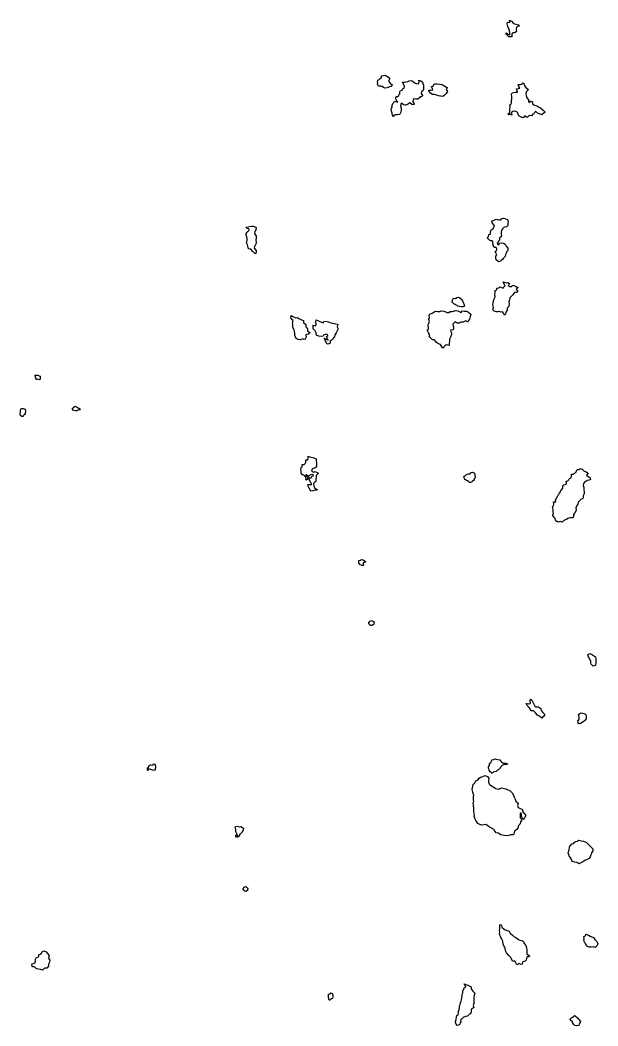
# Model space of a CAD drawing. Extents: x 450006 to 454999, y 6465006 to 6474995.
# Drawn here: x 453767 to 454328, y 6470645 to 6471620 of the extents above; entities that cross this region are included whole.
import ezdxf

# ---------------------------------------------------------------- set-up
doc = ezdxf.new("R2010")
doc.units = 0

msp = doc.modelspace()

# ---------------------------------------------------------------- linework, layer by layer
at = {"layer": '1010'}
for points in [[(454239, 6471606.22), (454238.08, 6471607), (454238.52, 6471607.46), (454239, 6471607.9), (454239.98, 6471607), (454242, 6471605.98), (454242, 6471607.98), (454241.74, 6471610.24), (454241, 6471611.76), (454240.08, 6471613.9), (454239.54, 6471616.44), (454239.88, 6471618.1), (454242.22, 6471617.76), (454241.8, 6471620.18), (454243.7, 6471619), (454245.82, 6471617), (454247.78, 6471616.2), (454250.38, 6471615.6), (454251.46, 6471615), (454251, 6471614.22), (454249, 6471613.62), (454248.66, 6471613), (454248.14, 6471611), (454248.64, 6471609), (454247, 6471607.78), (454245, 6471607.76), (454243.98, 6471607), (454243.98, 6471605), (454243.9, 6471604.08), (454243, 6471604), (454241.98, 6471604), (454241, 6471604), (454240.22, 6471605), (454239, 6471606.22), (454239, 6471606.22)], [(454115, 6471556.26), (454114.24, 6471557), (454113.86, 6471558.12), (454114.04, 6471559), (454113.66, 6471560.32), (454114, 6471561.98), (454115.28, 6471562.7), (454116.38, 6471563.6), (454117.52, 6471564.46), (454117.72, 6471566.26), (454119.64, 6471566.34), (454121.22, 6471566.76), (454124.4, 6471565), (454125.74, 6471563), (454125, 6471562.32), (454124.52, 6471561), (454126.2, 6471559), (454128.18, 6471557), (454127, 6471555.72), (454125, 6471555.46), (454124.4, 6471555), (454123, 6471554.54), (454121, 6471554.28), (454119.66, 6471555), (454119, 6471555.7), (454118.12, 6471555.86), (454117, 6471556.18), (454115.92, 6471556.06), (454115, 6471556.26), (454115, 6471556.26)], [(454129, 6471526.74), (454128.52, 6471527), (454128.58, 6471527.4), (454128.14, 6471529), (454127.9, 6471530.08), (454127.18, 6471532.8), (454127.2, 6471534.78), (454128.06, 6471535.92), (454128.12, 6471537.86), (454128.6, 6471539.38), (454129.5, 6471540.48), (454130.36, 6471541.62), (454132.08, 6471541), (454133.42, 6471540.56), (454133, 6471541.34), (454131.34, 6471544.64), (454132, 6471545.98), (454133.8, 6471546.18), (454134.36, 6471547.62), (454135.38, 6471548.6), (454135.38, 6471550.6), (454136.1, 6471551.88), (454137.76, 6471552.22), (454138.22, 6471553.76), (454139.76, 6471554.22), (454140.08, 6471555.9), (454139, 6471558.08), (454138, 6471559.98), (454140, 6471559.98), (454141.64, 6471560.34), (454143.36, 6471560.62), (454144.52, 6471561.46), (454146.36, 6471561.62), (454147.98, 6471561), (454150.36, 6471559), (454151.36, 6471558.62), (454153.42, 6471558.56), (454154.04, 6471559.94), (454153.88, 6471562.1), (454156.54, 6471561), (454157.72, 6471559), (454158.34, 6471557), (454158.48, 6471555), (454158.52, 6471553), (454157, 6471551.46), (454156.6, 6471551), (454156.08, 6471549), (454157.58, 6471547), (454157, 6471546), (454155, 6471545.86), (454154.48, 6471545), (454153, 6471543.6), (454151, 6471543.5), (454149, 6471543.82), (454148.52, 6471543), (454147.98, 6471541), (454149.34, 6471539), (454149, 6471538), (454147, 6471538.52), (454145, 6471540.14), (454143.9, 6471539), (454143, 6471538.44), (454141, 6471537.6), (454139, 6471537.94), (454137, 6471539.74), (454136.32, 6471539), (454136.16, 6471537), (454136.64, 6471535), (454136.6, 6471533), (454136.36, 6471531), (454135.6, 6471529), (454135, 6471528.62), (454133, 6471528.3), (454131.46, 6471528.52), (454131, 6471528.52), (454129.8, 6471528.18), (454129.38, 6471527), (454129.24, 6471526.74), (454129, 6471526.74), (454129, 6471526.74)], [(454165, 6471549.58), (454163.94, 6471551), (454163.58, 6471552.4), (454165, 6471552.4), (454165.64, 6471552.34), (454167.34, 6471552.64), (454167, 6471553.62), (454166.08, 6471555.9), (454167.86, 6471556.12), (454168.36, 6471557.62), (454169.72, 6471558.26), (454171.7, 6471558.28), (454173.96, 6471558.02), (454176.34, 6471557.64), (454177.36, 6471557), (454180.64, 6471555.34), (454181.42, 6471555), (454181, 6471554), (454180.46, 6471553), (454181.66, 6471551), (454181, 6471550), (454180.3, 6471549), (454179, 6471547.68), (454178.3, 6471547), (454177, 6471546), (454175, 6471546.5), (454173, 6471546.64), (454171, 6471547.4), (454170.28, 6471547.7), (454169, 6471548.04), (454167.86, 6471548.12), (454167, 6471548.2), (454165.66, 6471549), (454165, 6471549.58), (454165, 6471549.58)], [(454241, 6471528.48), (454240.56, 6471529), (454240.54, 6471529.44), (454241, 6471529.98), (454242, 6471529.98), (454242.2, 6471531.78), (454242.26, 6471533.72), (454242.3, 6471535.68), (454242.02, 6471537.96), (454243.32, 6471538.66), (454243.68, 6471540.3), (454243.82, 6471542.16), (454244.2, 6471543.78), (454244.08, 6471545.9), (454243.72, 6471548.26), (454244.36, 6471549.62), (454246.08, 6471549.9), (454247.66, 6471550.32), (454249.7, 6471550.28), (454249, 6471552.46), (454248.54, 6471553.44), (454250.18, 6471553.8), (454251.7, 6471554.28), (454251, 6471555.72), (454250.22, 6471557.76), (454252.28, 6471557.7), (454254, 6471557.98), (454254.46, 6471559.52), (454255.58, 6471559), (454255.98, 6471557), (454257.76, 6471555), (454260.26, 6471553), (454259, 6471551.66), (454258.22, 6471551), (454257.58, 6471549), (454257.86, 6471547), (454258.56, 6471545), (454260.1, 6471543), (454260.36, 6471541), (454261.66, 6471540.32), (454262, 6471541.98), (454263.98, 6471541), (454263.94, 6471539), (454266.18, 6471537.8), (454268.2, 6471537), (454270, 6471535.98), (454271.98, 6471535), (454274.3, 6471533), (454276.3, 6471531), (454275, 6471529.86), (454273.84, 6471529), (454273, 6471528.44), (454271, 6471529.36), (454269, 6471530.08), (454267, 6471532), (454266.54, 6471531), (454265, 6471529.44), (454264.56, 6471529), (454263, 6471527.44), (454261, 6471527.64), (454260.08, 6471527), (454259, 6471525.9), (454257, 6471527.22), (454256.5, 6471527), (454255, 6471525.48), (454253, 6471526.12), (454251, 6471527.48), (454249.48, 6471530.5), (454249, 6471531.4), (454247, 6471531.8), (454245, 6471531.66), (454243.98, 6471531), (454243.76, 6471530.22), (454243.76, 6471529), (454243.98, 6471528), (454243, 6471528.56), (454241.42, 6471528.56), (454241, 6471528.48), (454241, 6471528.48)], [(454221, 6471408.02), (454220.28, 6471409), (454220.58, 6471409.4), (454221, 6471410.08), (454221.46, 6471410.52), (454221.7, 6471412.28), (454223.32, 6471412.66), (454223.44, 6471414.54), (454223.72, 6471416.26), (454224.78, 6471417.2), (454225.86, 6471418.12), (454226.66, 6471419.32), (454227.38, 6471420.6), (454227, 6471421.36), (454225, 6471423.62), (454224.56, 6471425.42), (454226, 6471425.98), (454227.44, 6471426.54), (454228.78, 6471427.2), (454229.98, 6471427), (454231.32, 6471426.66), (454233.48, 6471426.5), (454234.26, 6471427.72), (454235.88, 6471428.1), (454238.32, 6471427.66), (454239.88, 6471427), (454240.36, 6471425), (454240.3, 6471423), (454240.1, 6471421), (454239, 6471419.88), (454237, 6471419.5), (454236.28, 6471419), (454235, 6471417.7), (454234.32, 6471417), (454233.8, 6471415), (454233.64, 6471413), (454233.96, 6471411), (454233, 6471409.86), (454232.08, 6471409), (454231.98, 6471407), (454231, 6471406), (454230.36, 6471405), (454229.98, 6471403), (454231.6, 6471402.38), (454232, 6471403.98), (454233.8, 6471404.18), (454235.96, 6471404.02), (454237.72, 6471403), (454238.58, 6471401), (454240.34, 6471399), (454240.32, 6471397), (454239, 6471395.66), (454238.74, 6471395), (454238.04, 6471393), (454237.7, 6471391), (454237, 6471390.5), (454235.64, 6471389), (454235, 6471388.18), (454233.62, 6471387), (454233, 6471386.38), (454231, 6471385.9), (454229, 6471387.76), (454228.4, 6471389.58), (454228.54, 6471391.44), (454229.38, 6471392.6), (454229, 6471394), (454228, 6471395.98), (454229.32, 6471396.66), (454229.36, 6471398.62), (454229, 6471399.66), (454227, 6471399.88), (454225.88, 6471402.1), (454225.56, 6471404.42), (454226.02, 6471405), (454225, 6471406.32), (454223.66, 6471406.32), (454223, 6471406.58), (454222.48, 6471407), (454221, 6471408.02), (454221, 6471408.02)], [(453987, 6471404.22), (453986.74, 6471405), (453986.64, 6471405.34), (453987, 6471405.98), (453987.36, 6471406.62), (453987.38, 6471408.6), (453987, 6471410.04), (453986.46, 6471411.52), (453986.52, 6471413.46), (453987.48, 6471414.5), (453988.4, 6471415.58), (453989.32, 6471416.66), (453989, 6471418), (453987, 6471418.08), (453986.54, 6471419.44), (453988.3, 6471419.68), (453989.78, 6471420.2), (453991.6, 6471420.38), (453993.54, 6471420.44), (453996.24, 6471419), (453995.84, 6471417), (453995, 6471415.94), (453994.66, 6471415), (453994.6, 6471413), (453996.12, 6471411), (453996.02, 6471409), (453995.86, 6471407), (453996.02, 6471405), (453995.86, 6471403), (453995, 6471401.6), (453994.64, 6471401), (453994.32, 6471399), (453996.24, 6471397), (453996.18, 6471395), (453995, 6471393.7), (453993, 6471396), (453991, 6471398), (453989, 6471398.42), (453988.28, 6471399), (453988.5, 6471399.48), (453988.1, 6471401), (453987.78, 6471402.2), (453987.48, 6471403), (453987, 6471404.22), (453987, 6471404.22)], [(454227, 6471338.08), (454226.08, 6471339), (454225.78, 6471340.2), (454226.44, 6471341), (454226.3, 6471341.68), (454225.76, 6471344.22), (454225.84, 6471346.14), (454226.24, 6471347.74), (454226.62, 6471349.36), (454227.28, 6471350.7), (454228.04, 6471351.94), (454227.66, 6471354.32), (454227.76, 6471356.22), (454227.76, 6471358.22), (454229.38, 6471358.6), (454229.6, 6471360.38), (454231.46, 6471360.52), (454232.4, 6471361.58), (454233.92, 6471361), (454235.66, 6471360.32), (454236.34, 6471361.64), (454237.66, 6471362.32), (454237, 6471363.66), (454235.66, 6471366.32), (454238.48, 6471365.5), (454240.02, 6471365.96), (454241.74, 6471365), (454241, 6471363.52), (454240.64, 6471363), (454242, 6471361.98), (454243.94, 6471362.04), (454244.64, 6471363.34), (454245.98, 6471363), (454247.9, 6471362.08), (454250.08, 6471361), (454249, 6471359.94), (454248.38, 6471359), (454249.92, 6471357), (454249, 6471356.16), (454247, 6471356.38), (454245.6, 6471355), (454245, 6471354), (454244.22, 6471353), (454243, 6471351.86), (454242.12, 6471351), (454241.64, 6471349), (454241.22, 6471347), (454241.54, 6471345), (454241.22, 6471343), (454241, 6471342.62), (454239.54, 6471341), (454239.38, 6471339), (454239, 6471338), (454238.14, 6471337), (454237.98, 6471335), (454237, 6471334.22), (454236, 6471335.98), (454235, 6471337.34), (454233, 6471337.16), (454232.66, 6471337.32), (454231, 6471337.68), (454230.48, 6471337.5), (454229, 6471337.44), (454228.3, 6471337.68), (454227, 6471338.08), (454227, 6471338.08)], [(454187, 6471346), (454186, 6471347), (454186.5, 6471347.48), (454186.5, 6471349), (454186.74, 6471349.24), (454187.36, 6471350.62), (454189.52, 6471350.46), (454190.6, 6471351.38), (454192.38, 6471351.6), (454193.58, 6471351), (454195.78, 6471349), (454196.66, 6471347), (454197.64, 6471345), (454198.02, 6471343), (454197, 6471342.22), (454195, 6471342.26), (454193, 6471342.64), (454191.82, 6471343), (454191, 6471343.38), (454190.06, 6471343.92), (454189, 6471344.52), (454187.82, 6471345), (454187, 6471346), (454187, 6471346)], [(454163, 6471317.68), (454162.22, 6471319), (454162.16, 6471319.82), (454163, 6471320.3), (454163.32, 6471320.66), (454163.32, 6471322.66), (454163, 6471324), (454162.8, 6471325.18), (454163.7, 6471326.28), (454164.06, 6471327.92), (454163.66, 6471330.32), (454164.1, 6471331.88), (454164, 6471333.98), (454164.56, 6471335.42), (454166.16, 6471335.82), (454167.44, 6471336.54), (454168.74, 6471337.24), (454169.9, 6471338.08), (454172.42, 6471337.56), (454174.12, 6471337.86), (454175.6, 6471338.38), (454178.06, 6471337.92), (454180.76, 6471337), (454181.14, 6471336.84), (454183.12, 6471336.86), (454184.34, 6471337.64), (454186.2, 6471337.78), (454187.82, 6471338.16), (454189.26, 6471338.72), (454191.68, 6471338.3), (454194.32, 6471337), (454195.14, 6471336.84), (454195.5, 6471338.48), (454197.92, 6471338.06), (454200, 6471337.98), (454201.98, 6471337), (454204.24, 6471335), (454203.52, 6471333), (454203.18, 6471331), (454203, 6471330.44), (454201.98, 6471329), (454201, 6471327.86), (454199, 6471328.66), (454197, 6471327.38), (454195, 6471327.22), (454193.98, 6471327), (454193, 6471326.42), (454191, 6471326.54), (454189, 6471327.7), (454188.48, 6471327), (454187, 6471325.5), (454186.74, 6471325), (454187.48, 6471323), (454187.58, 6471321), (454187, 6471319.76), (454185, 6471320), (454184.54, 6471319), (454185.4, 6471317), (454185.52, 6471315), (454185, 6471313.94), (454184.54, 6471313), (454183.68, 6471311), (454183.72, 6471309), (454183.26, 6471307), (454183.26, 6471305), (454183, 6471304.66), (454181, 6471305.42), (454179.98, 6471305), (454179, 6471304.5), (454177.7, 6471303), (454177, 6471302.12), (454175.74, 6471304.24), (454175, 6471305.58), (454173, 6471306.22), (454171, 6471307.66), (454169, 6471310.28), (454167, 6471310.2), (454165, 6471312.46), (454164.22, 6471313), (454164.32, 6471313.66), (454164.36, 6471315), (454163.94, 6471316.04), (454163.4, 6471317), (454163, 6471317.68), (454163, 6471317.68)], [(454031, 6471329.62), (454029.94, 6471331), (454029.86, 6471332.12), (454030.2, 6471333), (454030.12, 6471333.86), (454031.56, 6471333), (454034.46, 6471331.52), (454036, 6471331.98), (454037.62, 6471331), (454040.22, 6471329.76), (454042.16, 6471329), (454041.98, 6471327), (454044.22, 6471325), (454044.38, 6471323), (454045.98, 6471321), (454045.82, 6471319), (454048.34, 6471317), (454047, 6471315.64), (454045, 6471315.58), (454044.44, 6471315), (454044.62, 6471313), (454043.62, 6471311), (454043, 6471310.62), (454041, 6471311.32), (454040.66, 6471311), (454039, 6471310.16), (454037, 6471310.74), (454035, 6471311.54), (454033.54, 6471314.44), (454033.62, 6471316.36), (454033.24, 6471318.74), (454033, 6471319.82), (454031.82, 6471322.16), (454031.68, 6471324.3), (454031.66, 6471325), (454031.42, 6471326.56), (454031.74, 6471327), (454031.74, 6471328.24), (454031.86, 6471329), (454031, 6471329.62), (454031, 6471329.62)], [(454053, 6471319.4), (454051.4, 6471321), (454051.4, 6471322.58), (454051.48, 6471323), (454051.48, 6471324.5), (454054, 6471323.98), (454054.38, 6471325.6), (454054.12, 6471327.86), (454054.44, 6471329.54), (454055.78, 6471329), (454057.8, 6471328.18), (454060.56, 6471327), (454061.4, 6471326.58), (454061.88, 6471328.1), (454063.64, 6471328.34), (454066.32, 6471327.66), (454067.66, 6471327), (454069.72, 6471326.26), (454072.02, 6471325.96), (454074.66, 6471325.32), (454075.32, 6471325), (454075, 6471324), (454074.8, 6471323), (454075.72, 6471321), (454075, 6471319.58), (454074.66, 6471319), (454073.78, 6471317), (454073, 6471316), (454072.28, 6471315), (454072, 6471313), (454071, 6471312.34), (454070.04, 6471311), (454069, 6471309.54), (454067.98, 6471309), (454067.98, 6471307), (454067, 6471306.4), (454065, 6471305.98), (454063.56, 6471308.42), (454063, 6471310), (454062, 6471311.98), (454063.98, 6471311), (454066, 6471309.98), (454065, 6471312), (454064.4, 6471313.58), (454065.9, 6471314.08), (454065, 6471315.32), (454063, 6471315.5), (454061.84, 6471315), (454061, 6471313.7), (454059, 6471313.48), (454057, 6471313.9), (454055, 6471314.52), (454054.64, 6471315), (454054.42, 6471315.56), (454054.16, 6471317), (454053.7, 6471318.28), (454053.4, 6471319), (454053, 6471319.4), (454053, 6471319.4)], [(453783, 6471271.52), (453782.28, 6471273), (453782.42, 6471273.56), (453781.82, 6471275), (453781.92, 6471276.06), (453783.9, 6471276.08), (453786.52, 6471275), (453786.48, 6471273.5), (453786.48, 6471273), (453786.38, 6471271.6), (453785, 6471271.86), (453783.82, 6471272.16), (453783, 6471271.52), (453783, 6471271.52)], [(453769, 6471235.9), (453767.58, 6471237), (453767.34, 6471238.64), (453767.18, 6471239), (453767.66, 6471240.32), (453767.46, 6471242.52), (453768.16, 6471243.82), (453770.22, 6471243.76), (453772.22, 6471243), (453772.48, 6471241), (453772.22, 6471239), (453772.22, 6471237.76), (453771, 6471238.02), (453770.7, 6471237.28), (453770.48, 6471237), (453770, 6471235.98), (453769, 6471235.9), (453769, 6471235.9)], [(453819, 6471241.72), (453817.88, 6471243), (453817.88, 6471244.1), (453819, 6471244.78), (453819.2, 6471244.78), (453820.1, 6471245.88), (453822.24, 6471245), (453824.02, 6471243.96), (453825.82, 6471243), (453825, 6471242.42), (453823.86, 6471242.12), (453823, 6471242.02), (453822.42, 6471241.56), (453821, 6471241.36), (453820.66, 6471241.32), (453819, 6471241.72), (453819, 6471241.72)], [(454041, 6471179.32), (454039.86, 6471181), (454039.6, 6471182.38), (454039.62, 6471183), (454039.34, 6471184.64), (454039.64, 6471186.34), (454040.72, 6471187.26), (454040.62, 6471189.36), (454042.7, 6471189.28), (454043.58, 6471190.4), (454044.22, 6471191.76), (454044.16, 6471193.82), (454046.08, 6471193.9), (454046.5, 6471195.48), (454046.5, 6471197.48), (454048.08, 6471197), (454049.32, 6471196.66), (454052.06, 6471195.92), (454054.38, 6471195), (454054.36, 6471193), (454054.64, 6471191), (454054.64, 6471189), (454054.48, 6471187), (454053, 6471185.82), (454051, 6471185.56), (454050.44, 6471185), (454049.72, 6471183), (454052.16, 6471181.82), (454053.4, 6471182.58), (454056.64, 6471181), (454055, 6471179.34), (454054.42, 6471179), (454054.4, 6471177), (454053.98, 6471175), (454053.98, 6471173), (454053, 6471172.3), (454051.68, 6471171), (454051.98, 6471169), (454052.2, 6471167), (454054.24, 6471165.74), (454055.44, 6471165), (454055, 6471164.46), (454053, 6471164.6), (454051, 6471163.84), (454049, 6471163.44), (454047.44, 6471166.54), (454047, 6471167.66), (454046.06, 6471169.92), (454048.12, 6471169.86), (454050, 6471169.98), (454049, 6471171.8), (454047.8, 6471174.18), (454047.4, 6471176.58), (454049.58, 6471176.4), (454050, 6471177.98), (454051.58, 6471178.4), (454051, 6471179.62), (454049, 6471179.44), (454048.22, 6471179), (454047, 6471177.76), (454045, 6471179.32), (454043.98, 6471179), (454046.24, 6471177), (454045.98, 6471175), (454045, 6471174.16), (454044, 6471175), (454044.5, 6471175.48), (454044.28, 6471177), (454043, 6471178.5), (454042, 6471179), (454041, 6471179.32), (454041, 6471179.32)], [(454199, 6471174.5), (454198.52, 6471175), (454198.2, 6471175.78), (454197.38, 6471177), (454197.86, 6471178.12), (454199.12, 6471178.86), (454200.12, 6471179.86), (454201.66, 6471180.32), (454203.52, 6471180.46), (454204.48, 6471181.5), (454206.06, 6471181.92), (454207.98, 6471181), (454208.3, 6471179), (454208.48, 6471177), (454207.6, 6471175), (454207, 6471173.98), (454205.62, 6471173), (454205, 6471172.38), (454203.98, 6471172), (454203, 6471171.82), (454201.98, 6471173), (454201, 6471173.42), (454200, 6471173.98), (454199, 6471174.5), (454199, 6471174.5)], [(454285, 6471138.1), (454284.34, 6471139), (454283.94, 6471140.04), (454283.88, 6471141), (454284.5, 6471141.48), (454284.28, 6471143.7), (454284.2, 6471145.78), (454283.62, 6471148.36), (454284.62, 6471149.36), (454284.64, 6471151.34), (454284.62, 6471153.36), (454286.72, 6471153.26), (454286.42, 6471155.56), (454287.42, 6471156.56), (454287.94, 6471158.04), (454288.52, 6471159.46), (454289.7, 6471160.28), (454290.42, 6471161.56), (454291.18, 6471162.8), (454291.46, 6471164.52), (454292.66, 6471165.32), (454293.66, 6471166.32), (454293.68, 6471168.3), (454294.34, 6471169.64), (454295.92, 6471170.06), (454297.22, 6471170.76), (454297, 6471171.54), (454296.74, 6471173.24), (454298.42, 6471173.56), (454299.38, 6471174.6), (454300.14, 6471175.84), (454301.52, 6471176.46), (454301.92, 6471178.06), (454302.06, 6471179.92), (454303.82, 6471180.16), (454304.82, 6471181.16), (454306.22, 6471181.76), (454306.62, 6471183.36), (454307.46, 6471184.52), (454309.34, 6471184.64), (454310.32, 6471185.66), (454312.28, 6471185), (454314.08, 6471183), (454315.46, 6471182.52), (454318.12, 6471181), (454317, 6471179.8), (454316.42, 6471179), (454318.46, 6471177.52), (454319.78, 6471177), (454320.22, 6471175), (454319, 6471174.2), (454317, 6471173.88), (454315.7, 6471173), (454315, 6471172.6), (454313.68, 6471171), (454313.3, 6471169), (454313.98, 6471167), (454313.8, 6471165), (454314.1, 6471163), (454314.12, 6471161), (454313.36, 6471159), (454313.32, 6471157), (454313, 6471156.32), (454311, 6471155.58), (454310.54, 6471155), (454309, 6471153.44), (454308.4, 6471153), (454308.22, 6471151), (454307, 6471149.6), (454306.76, 6471149), (454306.02, 6471147), (454306.54, 6471145), (454305.52, 6471143), (454305, 6471142.44), (454304, 6471141), (454303.72, 6471139), (454303, 6471137.72), (454301, 6471137.7), (454299, 6471137.4), (454298.42, 6471137), (454297, 6471135.96), (454295, 6471135.38), (454294.58, 6471135), (454293, 6471133.4), (454291, 6471134.2), (454289, 6471133.58), (454287.98, 6471134), (454287, 6471134), (454286.64, 6471135), (454286.5, 6471135.48), (454285.94, 6471137), (454285, 6471138.1), (454285, 6471138.1)], [(454097, 6471092.02), (454096.34, 6471093), (454095.74, 6471094.24), (454095.54, 6471095), (454095.76, 6471096.22), (454097.36, 6471096.62), (454098.66, 6471097.32), (454099.98, 6471097), (454102.32, 6471095), (454101, 6471094.34), (454099.98, 6471094), (454099.96, 6471093), (454100.34, 6471091.64), (454099, 6471091.54), (454098.18, 6471091.8), (454097, 6471092.02), (454097, 6471092.02)], [(454107, 6471033.4), (454105.38, 6471035), (454105.44, 6471036.54), (454106.2, 6471037), (454106.42, 6471037.56), (454107.92, 6471038.06), (454110.5, 6471037), (454110.12, 6471035.86), (454110.16, 6471035), (454109.98, 6471034), (454109, 6471033.88), (454108.62, 6471033.36), (454107, 6471033.4), (454107, 6471033.4)], [(454319, 6471002), (454318.56, 6471003), (454318, 6471003.98), (454317.86, 6471005), (454318.36, 6471005.62), (454319.78, 6471006.2), (454322.36, 6471005), (454324.26, 6471003.72), (454325.14, 6471003), (454325.56, 6471001), (454325.62, 6470999), (454325.64, 6470997), (454325.3, 6470995), (454325, 6470994.54), (454323, 6470993.78), (454321, 6470995.9), (454320.7, 6470997), (454320.68, 6470997.3), (454320.52, 6470999), (454319.62, 6471000.36), (454319.32, 6471001), (454319, 6471002), (454319, 6471002)], [(454259, 6470955.7), (454258.42, 6470957), (454258.1, 6470957.88), (454259, 6470957.78), (454260.46, 6470957.52), (454262.12, 6470957.86), (454261.76, 6470960.22), (454262.16, 6470961.82), (454263.42, 6470961), (454264.34, 6470959), (454265.54, 6470957), (454266.4, 6470955), (454267.4, 6470954.58), (454269.46, 6470954.52), (454272.04, 6470953), (454272.58, 6470951), (454273.98, 6470949), (454275.94, 6470947), (454275, 6470945.44), (454274.54, 6470945), (454273, 6470943.44), (454271, 6470945.58), (454269, 6470946.42), (454267, 6470948.54), (454265, 6470950.5), (454263, 6470950.6), (454262.54, 6470951), (454262, 6470951.98), (454261.46, 6470953), (454261, 6470953.7), (454259.7, 6470955), (454259, 6470955.7), (454259, 6470955.7)], [(454309, 6470938), (454308.34, 6470939), (454308.24, 6470939.74), (454307.84, 6470941), (454308.56, 6470941.42), (454309.32, 6470942.66), (454309.2, 6470944.78), (454309, 6470945.88), (454308.78, 6470947.2), (454309.9, 6470948.08), (454311.24, 6470948.74), (454314, 6470947.98), (454315.98, 6470947), (454316.24, 6470945), (454316.12, 6470943), (454315, 6470941.32), (454314.46, 6470941), (454313, 6470939.76), (454312.48, 6470939.5), (454311.72, 6470939), (454311.24, 6470938.74), (454311, 6470938.24), (454309.74, 6470938.24), (454309, 6470938), (454309, 6470938)], [(453891, 6470892.9), (453890.74, 6470893), (453890.64, 6470893.34), (453890.62, 6470895), (453890.7, 6470895.28), (453891.82, 6470896.16), (453892.32, 6470897.66), (453893.76, 6470898.22), (453895.94, 6470898.04), (453896.74, 6470899.24), (453897.76, 6470899), (453898.42, 6470897), (453898.58, 6470895), (453897.98, 6470893), (453897, 6470892.66), (453895, 6470893.56), (453894.08, 6470893.9), (453893, 6470893.98), (453891.52, 6470894.46), (453891.5, 6470893), (453891.1, 6470892.88), (453891, 6470892.9), (453891, 6470892.9)], [(454223, 6470891.46), (454222.08, 6470893), (454221.6, 6470894.38), (454221.58, 6470895), (454221.54, 6470896.44), (454222.46, 6470897.52), (454222.36, 6470899.62), (454223.6, 6470900.38), (454224.28, 6470901.7), (454224.72, 6470903.26), (454226.54, 6470903.44), (454227.8, 6470904.18), (454230.56, 6470903.42), (454232.32, 6470903), (454234.12, 6470901), (454236, 6470899.98), (454238.16, 6470899.82), (454240.16, 6470899), (454239, 6470898.54), (454237, 6470898.46), (454235, 6470897.8), (454234.08, 6470897), (454233, 6470895.9), (454232.66, 6470895), (454231, 6470893.32), (454230.28, 6470893), (454229, 6470891.7), (454227, 6470891.5), (454226.52, 6470891.46), (454226.04, 6470891), (454225.38, 6470890.6), (454225, 6470889.94), (454223.94, 6470891), (454223, 6470891.46), (454223, 6470891.46)], [(454207, 6470857.94), (454206.74, 6470859), (454206.8, 6470859.18), (454206.46, 6470861), (454206.46, 6470861.52), (454207.18, 6470862.8), (454207, 6470864), (454206.82, 6470865.16), (454206.74, 6470867.24), (454207.12, 6470868.86), (454207, 6470869.38), (454206.26, 6470871.72), (454205.66, 6470874.32), (454206, 6470875.98), (454206.26, 6470877.72), (454206.6, 6470879.38), (454207.9, 6470880.08), (454208.4, 6470881.58), (454209.28, 6470882.7), (454210.54, 6470883.44), (454211.74, 6470884.24), (454212.5, 6470885.48), (454213.78, 6470886.2), (454215.4, 6470886.58), (454216.68, 6470887.3), (454218.04, 6470887.94), (454220.38, 6470887), (454221.86, 6470885), (454221.34, 6470883), (454221.38, 6470881), (454222.74, 6470879), (454223.42, 6470878.56), (454225.96, 6470877), (454228.58, 6470875.4), (454229.98, 6470875), (454231.32, 6470874.66), (454232.52, 6470875.46), (454234.16, 6470875.82), (454236.58, 6470875.4), (454238.38, 6470875), (454239.58, 6470874.4), (454242.4, 6470873), (454244.32, 6470871), (454245.52, 6470869), (454246.26, 6470867), (454247.36, 6470865), (454247.96, 6470863), (454250.22, 6470861), (454249.7, 6470859), (454250.28, 6470857), (454251.64, 6470856.34), (454254.34, 6470855), (454254.3, 6470853), (454255.98, 6470851), (454257.6, 6470849), (454257, 6470848.1), (454256.4, 6470847), (454255, 6470845.44), (454253.44, 6470848.54), (454253.56, 6470850.42), (454253, 6470851.68), (454252.04, 6470851), (454251.98, 6470849), (454252.14, 6470847), (454253.98, 6470845), (454253, 6470844), (454252.54, 6470843), (454252.18, 6470841), (454251, 6470839.8), (454250.66, 6470839), (454249.92, 6470837), (454249, 6470835.62), (454248.06, 6470835), (454247, 6470834.16), (454246.16, 6470833), (454245.96, 6470831), (454245, 6470830.5), (454243, 6470830.34), (454241, 6470829.64), (454239, 6470829.4), (454237, 6470829.78), (454235, 6470829.94), (454233, 6470830.54), (454231, 6470831.98), (454229, 6470832.28), (454227.4, 6470834.58), (454227, 6470835.32), (454225, 6470836.4), (454223, 6470837.6), (454221, 6470838.74), (454219, 6470840.46), (454217, 6470840.12), (454215, 6470839.94), (454213, 6470840.56), (454211, 6470841.4), (454209, 6470844.22), (454208.44, 6470845.54), (454207.56, 6470848.42), (454207.84, 6470850.14), (454207.24, 6470852.74), (454207.2, 6470853), (454207.2, 6470854.78), (454207.16, 6470855), (454207.16, 6470856.82), (454207.16, 6470857), (454207, 6470857.94), (454207, 6470857.94)], [(453977, 6470828.26), (453976.48, 6470829), (453976.44, 6470829.54), (453977, 6470830.26), (453978.42, 6470829.56), (453977, 6470832.1), (453976.54, 6470833.44), (453976.34, 6470835.64), (453975.76, 6470838.22), (453977.24, 6470838.74), (453979.68, 6470838.3), (453981.4, 6470838.58), (453983.72, 6470837), (453983.66, 6470835), (453983, 6470833.9), (453982.4, 6470833), (453981, 6470831.32), (453980.3, 6470831), (453979.96, 6470830.02), (453979.72, 6470829), (453979.36, 6470828.62), (453979, 6470828.72), (453977.82, 6470828.16), (453977, 6470828.26), (453977, 6470828.26)], [(454299, 6470812.08), (454298.74, 6470813), (454298.58, 6470813.4), (454299, 6470813.84), (454299.44, 6470814.54), (454299.74, 6470816.24), (454299.96, 6470818.02), (454300.36, 6470819.62), (454301.42, 6470820.56), (454302.38, 6470821.6), (454303.9, 6470822.08), (454304.68, 6470823.3), (454306.02, 6470823.96), (454307.62, 6470824.36), (454308.78, 6470825.2), (454310.12, 6470825), (454311.32, 6470824.66), (454313.6, 6470824.38), (454316.38, 6470823), (454318.4, 6470821), (454320.4, 6470819), (454322.62, 6470817), (454322.66, 6470815), (454321.46, 6470813), (454321, 6470811.8), (454320.74, 6470811), (454319.9, 6470809), (454319, 6470807.5), (454318.32, 6470807), (454317, 6470806.56), (454315, 6470805.6), (454313.82, 6470805), (454313, 6470804.38), (454311, 6470803.32), (454310.44, 6470803), (454309, 6470802.44), (454307, 6470803.5), (454305, 6470803.92), (454303, 6470804.52), (454302.32, 6470805.66), (454301.58, 6470807), (454301, 6470808.02), (454300.42, 6470809), (454299.76, 6470810.22), (454299.46, 6470811), (454299, 6470812.08), (454299, 6470812.08)], [(453985, 6470775.68), (453983.58, 6470777), (453983.44, 6470778.54), (453984, 6470779), (453984.2, 6470779.78), (453985.7, 6470780.28), (453987.82, 6470779), (453988, 6470777.98), (453987.78, 6470777), (453987.62, 6470776.36), (453987, 6470776.16), (453986.56, 6470775.42), (453985, 6470775.68), (453985, 6470775.68)], [(454233, 6470731.84), (454232.46, 6470733), (454232.48, 6470733.5), (454232, 6470735), (454232.28, 6470735.7), (454232.24, 6470737.74), (454232.42, 6470739.56), (454232.46, 6470741.52), (454232.44, 6470743.54), (454234.14, 6470743), (454234.24, 6470741), (454236.52, 6470739), (454237.5, 6470738.48), (454240.5, 6470737.48), (454241.52, 6470737), (454242.48, 6470735), (454244.66, 6470733), (454245.96, 6470732.02), (454248.02, 6470731), (454250.62, 6470729), (454251.76, 6470728.22), (454254.32, 6470727.66), (454255.52, 6470727), (454256.06, 6470725), (454257.76, 6470723), (454258.38, 6470721), (454258.64, 6470719), (454258.66, 6470717), (454258.6, 6470715), (454260, 6470713.98), (454261.24, 6470713), (454261, 6470712.2), (454259, 6470712), (454258.38, 6470711), (454258.04, 6470709), (454257, 6470708.04), (454255, 6470707.46), (454254.54, 6470707), (454254.24, 6470705), (454253, 6470704.6), (454251, 6470705.58), (454250.24, 6470705), (454249, 6470704.28), (454248.14, 6470705.84), (454247, 6470708.4), (454245, 6470707.58), (454243.44, 6470710.54), (454243, 6470711.6), (454241, 6470713.6), (454239, 6470715.9), (454237.88, 6470718.1), (454237.46, 6470720.52), (454237, 6470721.5), (454235.5, 6470724.48), (454235.3, 6470726.68), (454235.38, 6470727), (454235, 6470728.32), (454234.52, 6470729), (454234, 6470729.98), (454233.36, 6470731), (454233, 6470731.84), (454233, 6470731.84)], [(454315, 6470725.58), (454314.34, 6470727), (454314.28, 6470727.7), (454313.92, 6470729), (454314.16, 6470729.82), (454314, 6470731.98), (454315.46, 6470732.52), (454315.74, 6470734.24), (454318.32, 6470733), (454319.92, 6470732.06), (454322.6, 6470731.38), (454323.4, 6470731), (454324.68, 6470729), (454326.38, 6470727), (454327.52, 6470725), (454327, 6470724), (454326.76, 6470723), (454325, 6470721.3), (454323, 6470721.7), (454321, 6470721.4), (454319, 6470721.6), (454317.68, 6470722.3), (454317, 6470722.3), (454316.32, 6470723), (454316, 6470723.98), (454315.5, 6470725), (454315, 6470725.58), (454315, 6470725.58)], [(453779, 6470702.82), (453778.74, 6470703), (453778.82, 6470703.16), (453778.66, 6470705), (453778.72, 6470705.26), (453780.18, 6470705.8), (453781.64, 6470706.34), (453782.16, 6470707.82), (453781.98, 6470710), (453782.74, 6470711.24), (453784.3, 6470711.68), (453785.2, 6470712.78), (453785.5, 6470714.48), (453787.18, 6470714.8), (453788.1, 6470715.88), (453788.76, 6470717.22), (453790.1, 6470717.88), (453792.46, 6470717), (453794.22, 6470715), (453795.24, 6470713), (453795, 6470712), (453794.74, 6470711), (453795.96, 6470709), (453795.62, 6470707), (453795, 6470705.58), (453794.8, 6470705), (453794.62, 6470703), (453793, 6470701.2), (453791, 6470701.1), (453790.66, 6470701), (453789, 6470699.32), (453787, 6470699.92), (453785, 6470700.06), (453783.32, 6470700.66), (453783, 6470700.74), (453782.6, 6470701), (453781, 6470702.6), (453779.38, 6470702.6), (453779, 6470702.82), (453779, 6470702.82)], [(454191, 6470645.72), (454190.1, 6470647), (454189.52, 6470648.46), (454189.4, 6470649), (454189.76, 6470650.22), (454190.14, 6470651.84), (454190.36, 6470653.62), (454190.76, 6470655.22), (454192, 6470655.98), (454192.18, 6470657.8), (454192.38, 6470659.6), (454192.84, 6470661.14), (454193.32, 6470662.66), (454193.32, 6470664.66), (454193.94, 6470666.04), (454194.32, 6470667.66), (454194.78, 6470669.2), (454195.38, 6470670.6), (454195.42, 6470672.56), (454195.78, 6470674.2), (454195.98, 6470676), (454196.62, 6470677.36), (454196.6, 6470679.38), (454197.54, 6470680.44), (454197.96, 6470682.02), (454199.34, 6470682.64), (454199, 6470683.62), (454197.92, 6470686.06), (454200.36, 6470685), (454201.42, 6470684.56), (454204.56, 6470683), (454204.66, 6470681), (454206.38, 6470679), (454208.28, 6470677), (454207.52, 6470675), (454207.14, 6470673), (454207.36, 6470671), (454207.22, 6470669), (454207.34, 6470667), (454207, 6470665.84), (454206.7, 6470665), (454207.24, 6470663), (454207, 6470662.6), (454205, 6470661.4), (454204.52, 6470661), (454204.56, 6470659), (454203.9, 6470657), (454203, 6470656.6), (454201.42, 6470655), (454201, 6470654.56), (454199, 6470654.36), (454197, 6470653.34), (454196.66, 6470653), (454195, 6470651.32), (454194.22, 6470651), (454194.44, 6470649), (454193.86, 6470648.12), (454193.5, 6470647), (454193.28, 6470646.7), (454193, 6470646.32), (454192.1, 6470645.88), (454191, 6470645.72), (454191, 6470645.72)], [(454067, 6470670.26), (454066.44, 6470671), (454066.44, 6470671.54), (454066.3, 6470673), (454066.18, 6470673.8), (454066.1, 6470675.88), (454067.84, 6470676.14), (454068.58, 6470677.4), (454069.94, 6470677), (454070.6, 6470675), (454070.5, 6470673), (454070.24, 6470671.74), (454069, 6470671.48), (454068.74, 6470671.24), (454068.66, 6470671), (454067.68, 6470670.3), (454067, 6470670.26), (454067, 6470670.26)], [(454301, 6470650.66), (454300.68, 6470651), (454300.7, 6470651.28), (454301, 6470652.42), (454301.32, 6470652.66), (454302.72, 6470653.26), (454303.82, 6470654.16), (454304.84, 6470655.14), (454305.46, 6470655), (454307.68, 6470653), (454309.38, 6470651), (454310.52, 6470649), (454309.46, 6470647), (454309, 6470645.62), (454307, 6470645.34), (454306.76, 6470645.22), (454305, 6470645.66), (454303.76, 6470647), (454303, 6470648.52), (454302.8, 6470649), (454301, 6470650.66), (454301, 6470650.66)]]:
    msp.add_lwpolyline(points, dxfattribs=at)

doc.saveas('drawing.dxf')
